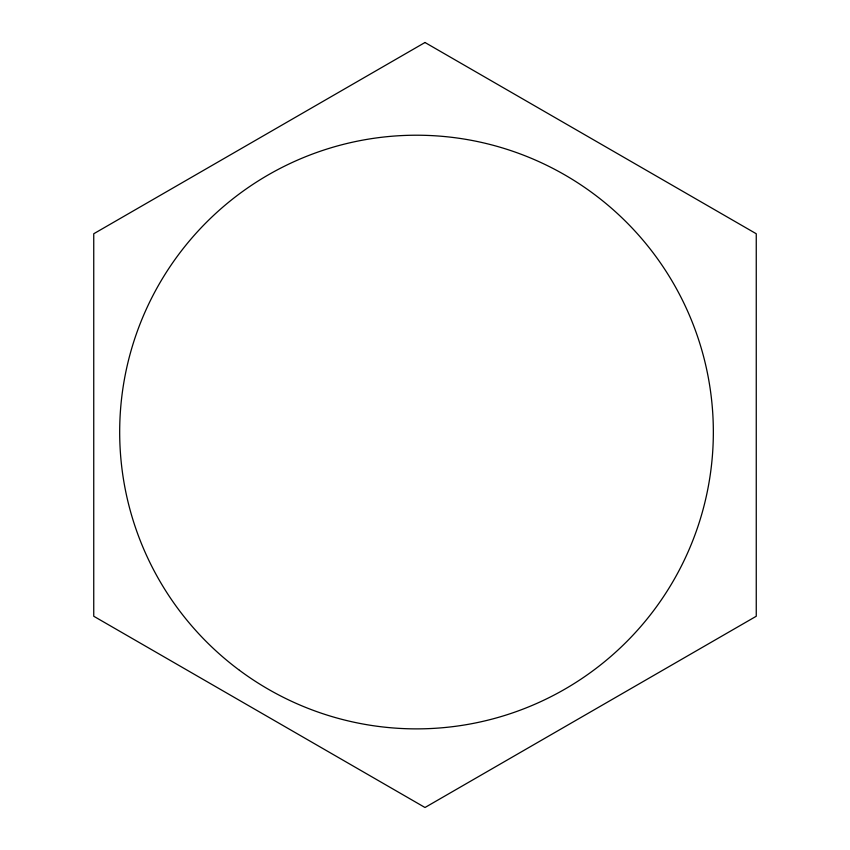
<?xml version="1.0" encoding="UTF-8"?>
<svg xmlns="http://www.w3.org/2000/svg" width="850" height="850" viewBox="0 0 850 850"><rect width="100%" height="100%" fill="white"/><g stroke="black" fill="none" stroke-linecap="round" stroke-linejoin="round"><path stroke-width="1.27" d="M425 42.5L93.744 233.75L93.744 616.25L425 807.5L756.256 616.25L756.256 233.75L425 42.5M239.456 670.289A296.831 296.831 0 0 0 711.365 466.267A296.831 296.831 0 0 0 298.722 159.587A296.831 296.831 0 0 0 239.456 670.289"/></g></svg>
